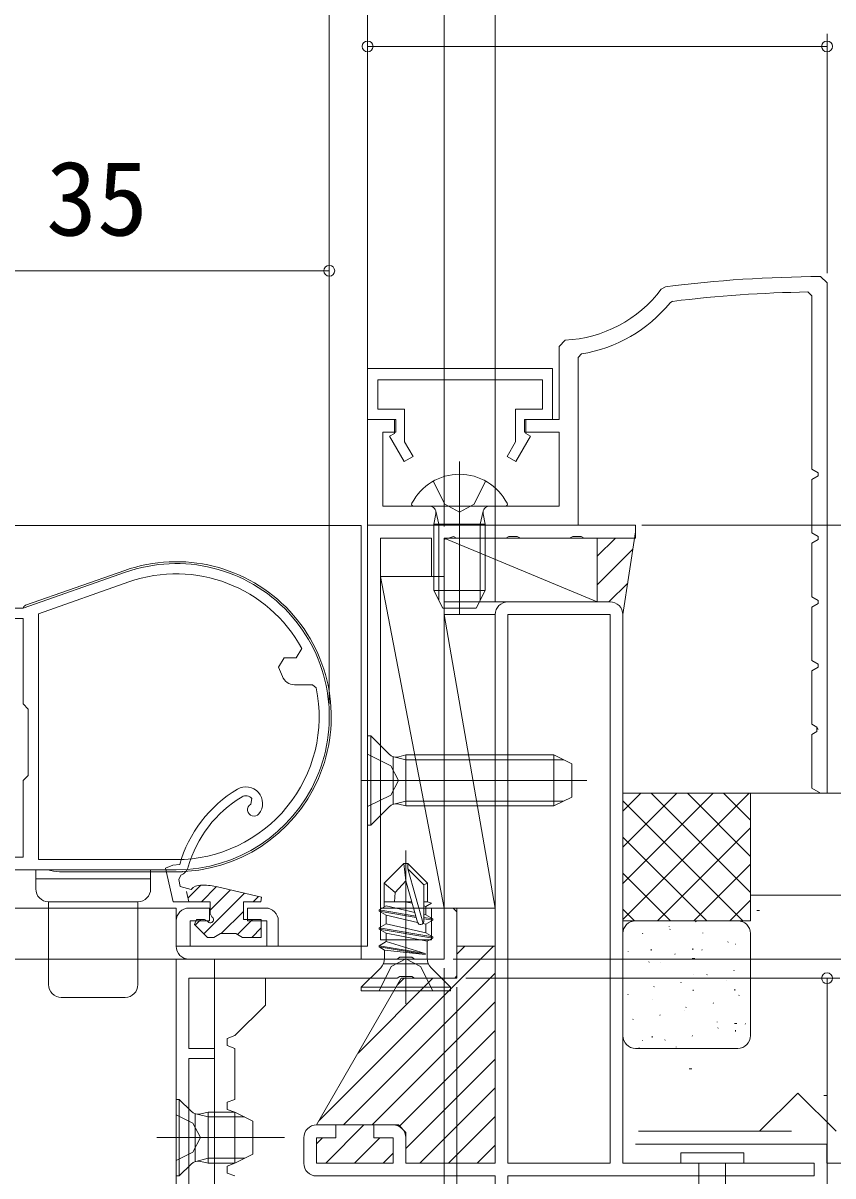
# Model space of a CAD drawing. Units: millimetres, scale not verified. Extents: x -495 to 495, y -800 to 801.
# Drawn here: x 361.1 to 424.5, y -614 to -523.6 of the extents above; entities that cross this region are included whole.
import ezdxf
from ezdxf.enums import TextEntityAlignment as Align

# ---------------------------------------------------------------- set-up
doc = ezdxf.new("R2010")
doc.units = ezdxf.units.MM
doc.header["$LTSCALE"] = 4
for name, pattern in [('CHAIN2', [12, 9, -1, 1, -1]), ('DASHED3', [4, 3, -1]), ('DOUBLE_CHAIN2', [12.8, 9, -1, 0.6, -0.6, 0.6, -1])]:
    doc.linetypes.add(name, pattern=pattern)
for name, color, linetype, lineweight in [('0-2_YKK_ZWAK', 3, 'Continuous', 9), ('0-3_YKK_11', 4, 'Continuous', 9), ('0-4_YKK_12', 2, 'Continuous', 9), ('0-6_YKK_D', 6, 'Continuous', 9), ('0-7_YSS_K', 7, 'Continuous', 9), ('0-9_YSS_KE', 7, 'Continuous', 9)]:
    doc.layers.add(name, color=color, linetype=linetype, lineweight=lineweight)
doc.styles.add('ＭＳ ゴシック', font='')
doc.styles.get('ＭＳ ゴシック').set_extended_font_data('MS Gothic')

msp = doc.modelspace()

# ---------------------------------------------------------------- linework, layer by layer
at = {"layer": '0-2_YKK_ZWAK'}
for p, q in [((409.058, -563.487), (408.058, -569.987)), ((406.058, -565.4), (407.471, -563.987)), ((406.058, -567.645), (408.847, -564.856)), ((406.961, -568.987), (408.439, -567.509)), ((415.126, -583.987), (408.027, -591.086)), ((418.059, -583.987), (408.059, -583.987)), ((417.955, -583.987), (408.059, -593.883)), ((412.298, -583.987), (408.059, -588.226)), ((409.469, -583.987), (408.059, -585.398)), ((408.059, -584.591), (417.455, -593.987)), ((410.283, -583.987), (418.059, -591.763)), ((413.112, -583.987), (418.059, -588.934)), ((415.94, -583.987), (418.059, -586.106)), ((439.332, -583.987), (418.059, -583.987)), ((418.059, -591.987), (418.059, -583.987)), ((418.059, -593.987), (418.059, -583.987)), ((418.059, -586.711), (410.783, -593.987)), ((408.059, -587.419), (414.626, -593.987)), ((418.059, -589.54), (413.612, -593.987)), ((408.059, -590.248), (411.798, -593.987)), ((418.059, -592.368), (416.44, -593.987)), ((408.059, -593.076), (408.969, -593.987)), ((418.567, -593.183), (418.767, -593.183)), ((418.059, -593.987), (408.059, -593.987)), ((417.059, -593.987), (409.059, -593.987)), ((411.696, -594.421), (411.698, -594.411)), ((413.763, -594.058), (413.79, -594.016)), ((408.059, -594.987), (408.059, -602.987)), ((409.604, -595.001), (409.631, -594.959)), ((411.733, -594.674), (411.76, -594.632)), ((414.323, -594.948), (414.325, -594.938)), ((418.059, -602.987), (418.059, -594.987)), ((384.244, -609.664), (397.922, -595.987)), ((395.058, -595.987), (398.058, -595.987)), ((395.058, -595.987), (395.058, -598.306)), ((395.058, -596.606), (395.676, -595.987)), ((408.484, -596.386), (408.487, -596.376)), ((410.267, -596.311), (410.265, -596.211)), ((413.533, -596.263), (413.532, -596.163)), ((414.249, -596.29), (414.276, -596.248)), ((416.279, -595.674), (416.306, -595.632)), ((416.87, -595.815), (416.873, -595.806)), ((410.091, -597.232), (410.118, -597.19)), ((411.031, -597.254), (411.034, -597.244)), ((412.12, -596.616), (412.147, -596.574)), ((413.494, -596.946), (413.694, -596.946)), ((386.167, -609.987), (398.058, -598.096)), ((413.567, -598.17), (413.569, -598.16)), ((414.636, -598.232), (414.663, -598.19)), ((416.765, -597.905), (416.792, -597.863)), ((387.311, -604.352), (393.177, -598.487)), ((390.378, -599.04), (390.932, -598.487)), ((395.058, -598.306), (394.887, -598.487)), ((412.607, -598.848), (412.634, -598.806)), ((416.194, -598.697), (416.196, -598.687)), ((408.448, -599.791), (408.475, -599.748)), ((410.478, -599.174), (410.505, -599.132)), ((413.578, -599.488), (413.577, -599.388)), ((416.845, -599.441), (416.844, -599.341)), ((417.152, -599.847), (417.179, -599.805)), ((388.412, -609.987), (398.058, -600.341)), ((410.355, -600.135), (410.358, -600.126)), ((412.994, -600.79), (413.021, -600.748)), ((415.123, -600.463), (415.15, -600.421)), ((408.835, -601.733), (408.862, -601.69)), ((410.964, -601.406), (410.991, -601.364)), ((412.902, -601.003), (412.905, -600.994)), ((390.564, -610.079), (398.058, -602.586)), ((415.438, -601.92), (415.44, -601.91)), ((415.51, -602.405), (415.537, -602.363)), ((416.795, -602.041), (416.995, -602.041)), ((416.89, -602.665), (416.888, -602.565)), ((417.639, -602.079), (417.666, -602.037)), ((409.599, -603.358), (409.601, -603.348)), ((410.362, -603.13), (410.36, -603.03)), ((411.351, -603.348), (411.378, -603.306)), ((413.48, -603.022), (413.507, -602.979)), ((409.059, -603.987), (417.059, -603.987)), ((409.322, -603.964), (409.349, -603.922)), ((412.226, -603.885), (412.229, -603.875)), ((391.058, -611.831), (398.058, -604.831)), ((413.252, -605.585), (413.452, -605.585)), ((392.147, -612.987), (398.058, -607.076)), ((423.806, -607.668), (424.006, -607.668)), ((394.392, -612.987), (398.058, -609.321)), ((384.775, -612.987), (387.775, -609.987)), ((384.058, -611.459), (384.53, -610.987)), ((387.02, -612.987), (389.02, -610.987)), ((396.637, -612.987), (398.058, -611.566)), ((409.054, -611.487), (424.054, -611.487)), ((424.054, -612.987), (424.054, -611.487)), ((389.265, -612.987), (390.058, -612.194)), ((412.59, -612.165), (417.525, -612.165)), ((412.59, -612.165), (412.59, -612.987)), ((417.525, -612.165), (417.525, -612.987)), ((417.525, -612.987), (412.59, -612.987)), ((414.008, -612.987), (414.008, -634.068)), ((416.108, -634.068), (416.108, -612.987)), ((439.332, -612.987), (424.054, -612.987))]:
    msp.add_line(p, q, dxfattribs=at)
at = {"layer": '0-2_YKK_ZWAK', "linetype": 'DASHED3'}
msp.add_line((409.281, -610.485), (425.281, -610.485), dxfattribs=at)
at = {"layer": '0-2_YKK_ZWAK'}
for points in [[(418.059, -591.987), (428.059, -591.987), (428.059, -590.487)], [(384.058, -609.987), (390.472, -609.987), (391.058, -610.573), (391.058, -612.987), (398.058, -612.987), (398.058, -595.987)], [(384.058, -609.987), (390.698, -598.487), (394.887, -598.487)], [(418.778, -610.485), (421.778, -607.485), (424.778, -610.485)]]:
    msp.add_lwpolyline(points, dxfattribs=at)
for centre, start, end in [((409.059, -594.987), 90, 180), ((417.059, -594.987), 0, 90), ((409.059, -602.987), 180, 270), ((417.059, -602.987), 270, 0)]:
    msp.add_arc(centre, 1, start, end, dxfattribs=at)
at = {"layer": '0-3_YKK_11', "linetype": 'CHAIN2'}
for p, q in [((395.258, -557.987), (395.258, -569.975)), ((391.058, -600.487), (391.058, -588.487))]:
    msp.add_line(p, q, dxfattribs=at)
at = {"layer": '0-3_YKK_11', "linetype": 'DASHED3'}
for p, q in [((393.208, -559.521), (394.113, -561.337)), ((397.308, -559.521), (396.403, -561.337)), ((395.258, -561.945), (394.113, -561.337)), ((395.258, -561.945), (396.403, -561.337)), ((389.873, -584.132), (390.482, -582.987)), ((388.058, -585.037), (389.873, -584.132)), ((374.367, -612.128), (374.976, -610.983)), ((373.053, -612.783), (374.367, -612.128))]:
    msp.add_line(p, q, dxfattribs=at)
at = {"layer": '0-3_YKK_11'}
for p, q in [((398.854, -561.487), (391.662, -561.487)), ((393.258, -562.887), (393.402, -562.075)), ((393.637, -562.887), (393.397, -561.872)), ((396.879, -562.887), (397.119, -561.872)), ((397.258, -562.887), (397.113, -562.075)), ((393.258, -562.887), (397.258, -562.887)), ((393.258, -562.887), (393.258, -568.087)), ((393.637, -562.887), (393.637, -568.845)), ((396.879, -562.887), (396.879, -568.845)), ((397.258, -562.887), (397.258, -568.087)), ((394.058, -563.987), (406.058, -568.987)), ((361.26, -569.257), (369.028, -566.525)), ((389.058, -566.987), (394.058, -592.987)), ((393.258, -568.087), (397.258, -568.087)), ((393.258, -568.087), (393.958, -569.487)), ((396.558, -569.487), (397.258, -568.087)), ((393.958, -569.487), (396.558, -569.487)), ((394.058, -569.987), (398.058, -592.987)), ((388.058, -579.487), (388.058, -586.487)), ((388.058, -579.487), (388.308, -579.487)), ((388.308, -579.487), (389.738, -580.917)), ((388.308, -579.487), (388.308, -586.487)), ((391.058, -580.987), (402.658, -580.987)), ((402.658, -580.987), (402.658, -584.987)), ((402.658, -580.987), (404.058, -581.687)), ((390.058, -584.862), (390.058, -581.112)), ((391.058, -581.366), (390.108, -581.127)), ((391.058, -581.366), (403.416, -581.366)), ((404.058, -581.687), (404.058, -584.287)), ((405.245, -582.987), (387.558, -582.987)), ((378.984, -584.398), (378.905, -584.854)), ((391.058, -584.608), (390.108, -584.847)), ((391.058, -584.608), (403.416, -584.608)), ((404.058, -584.287), (402.658, -584.987)), ((391.058, -584.987), (390.497, -584.847)), ((391.058, -584.987), (402.658, -584.987)), ((371.059, -589.987), (362.059, -589.987)), ((362.059, -590.687), (362.059, -589.987)), ((371.059, -590.687), (371.059, -589.987)), ((390.908, -589.487), (389.358, -591.037)), ((390.908, -589.487), (391.208, -589.487)), ((391.058, -590.858), (390.908, -589.487)), ((391.058, -590.858), (391.058, -589.487)), ((391.208, -589.911), (391.208, -589.487)), ((391.208, -589.487), (392.758, -591.037)), ((392.458, -591.161), (391.208, -589.911)), ((392.409, -594.186), (391.208, -589.911)), ((363.059, -590.687), (370.059, -590.687)), ((363.91, -590.137), (373.56, -590.137)), ((370.059, -590.687), (371.059, -590.687)), ((371.059, -590.687), (371.059, -591.487)), ((391.969, -594.101), (391.058, -590.858)), ((374.058, -592.488), (373.878, -591.688)), ((373.992, -592.194), (374.998, -591.188)), ((375.147, -591.188), (374.986, -591.188)), ((375.045, -592.488), (376.227, -591.306)), ((375.221, -595.006), (378.408, -591.819)), ((375.728, -593.152), (377.318, -591.562)), ((379.746, -592.134), (376.293, -591.321)), ((389.358, -592.906), (389.358, -591.037)), ((390.23, -591.769), (389.358, -591.037)), ((392.758, -591.037), (392.458, -591.161)), ((392.458, -594.039), (392.458, -591.161)), ((392.758, -592.487), (392.758, -591.037)), ((370.059, -592.487), (363.059, -592.487)), ((363.059, -593.487), (363.059, -592.487)), ((370.059, -592.487), (370.059, -593.487)), ((379.086, -592.488), (379.498, -592.076)), ((391.513, -592.487), (389.358, -592.487)), ((391.55, -592.616), (390.98, -592.487)), ((392.758, -592.487), (392.458, -592.487)), ((393.058, -592.595), (392.758, -592.487)), ((363.059, -598.987), (363.059, -593.487)), ((370.059, -593.487), (370.059, -598.987)), ((376.586, -594.988), (378.328, -593.246)), ((388.958, -593.137), (389.508, -592.819)), ((391.832, -593.616), (388.958, -593.137)), ((388.958, -593.237), (388.958, -593.137)), ((388.958, -593.237), (391.862, -593.721)), ((388.958, -593.237), (389.508, -593.555)), ((391.75, -593.326), (389.508, -592.819)), ((389.508, -594.219), (389.508, -593.555)), ((391.972, -594.111), (389.508, -593.555)), ((392.608, -593.519), (392.608, -592.855)), ((374.559, -594.321), (374.992, -593.888)), ((377.887, -595.034), (379.033, -593.888)), ((378.98, -595.288), (379.728, -594.54)), ((388.958, -594.537), (389.508, -594.219)), ((393.158, -595.237), (388.958, -594.537)), ((388.958, -594.637), (388.958, -594.537)), ((392.608, -594.255), (392.393, -594.206)), ((393.158, -593.837), (392.458, -593.72)), ((392.458, -593.82), (393.158, -593.937)), ((393.158, -593.937), (392.608, -594.255)), ((392.608, -594.919), (392.608, -594.255)), ((393.158, -593.937), (393.158, -593.837)), ((388.958, -594.637), (393.158, -595.337)), ((388.958, -594.637), (389.508, -594.955)), ((389.508, -595.619), (389.508, -594.955)), ((392.738, -595.579), (389.508, -594.955)), ((393.158, -595.337), (392.738, -595.579)), ((393.158, -595.337), (393.158, -595.237)), ((388.958, -595.937), (389.508, -595.619)), ((392.558, -596.537), (388.958, -595.937)), ((388.958, -596.037), (388.958, -595.937)), ((388.958, -596.037), (392.558, -596.637)), ((388.958, -596.037), (389.378, -596.279)), ((389.378, -596.953), (389.378, -596.279)), ((392.558, -596.637), (389.378, -596.279)), ((389.508, -595.619), (392.558, -596.537)), ((392.738, -596.953), (392.738, -595.579)), ((392.558, -596.637), (392.558, -596.537)), ((387.558, -599.187), (389.085, -597.66)), ((394.558, -599.187), (393.031, -597.66)), ((369.059, -599.987), (364.059, -599.987)), ((394.558, -599.187), (387.558, -599.187)), ((394.558, -599.487), (394.558, -599.187)), ((373.053, -607.983), (373.303, -607.983)), ((373.303, -607.983), (374.233, -608.913)), ((373.303, -607.983), (373.303, -613.983)), ((375.553, -608.983), (374.993, -609.123)), ((375.553, -608.983), (377.653, -608.983)), ((375.553, -612.983), (375.553, -608.983)), ((377.653, -608.983), (379.053, -609.683)), ((377.653, -608.983), (377.653, -612.983)), ((374.553, -609.109), (374.553, -612.858)), ((375.553, -609.362), (374.603, -609.123)), ((375.553, -609.362), (378.411, -609.362)), ((379.053, -609.683), (379.053, -612.283)), ((371.553, -610.983), (381.541, -610.983)), ((375.553, -612.604), (374.603, -612.844)), ((375.553, -612.604), (378.411, -612.604)), ((379.053, -612.283), (377.653, -612.983)), ((373.303, -613.983), (374.233, -613.054)), ((375.553, -612.983), (374.993, -612.843)), ((375.553, -612.983), (377.653, -612.983))]:
    msp.add_line(p, q, dxfattribs=at)
at = {"layer": '0-3_YKK_11', "linetype": 'DOUBLE_CHAIN2'}
msp.add_line((392.828, -597.367), (389.288, -597.367), dxfattribs=at)
at = {"layer": '0-3_YKK_11'}
for points in [[(394.058, -563.987), (406.058, -563.987), (406.058, -568.987), (394.058, -568.987)], [(394.058, -592.987), (394.058, -566.987), (389.058, -566.987), (389.058, -592.987)], [(398.058, -592.987), (398.058, -569.987), (394.058, -569.987), (394.058, -592.987)]]:
    msp.add_lwpolyline(points, close=True, dxfattribs=at)
at = {"layer": '0-3_YKK_11', "linetype": 'DASHED3'}
for points in [[(388.058, -580.937), (389.873, -581.842), (390.482, -582.987)], [(388.958, -599.487), (389.913, -597.572), (391.058, -596.963)], [(393.158, -599.487), (392.203, -597.572), (391.058, -596.963)], [(373.053, -609.183), (374.367, -609.838), (374.976, -610.983)]]:
    msp.add_lwpolyline(points, dxfattribs=at)
at = {"layer": '0-3_YKK_11'}
for points in [[(391.058, -584.987), (391.058, -580.987), (390.497, -581.127)], [(388.058, -586.487), (388.308, -586.487), (389.738, -585.057)], [(373.336, -589.569), (372.788, -589.638), (372.235, -589.854), (372.828, -592.488), (375.728, -592.488), (375.728, -593.427), (375.864, -593.679)], [(362.059, -591.487), (362.059, -590.687), (363.059, -590.687)], [(374.241, -591.521), (373.38, -591.298), (373.257, -590.753), (373.434, -590.41)], [(391.058, -590.858), (390.23, -591.769), (390.158, -592.487)], [(375.518, -594.024), (375.267, -593.888), (374.652, -593.888), (374.491, -594.276), (375.504, -595.288), (376.008, -595.288), (376.268, -595.138), (376.528, -594.988), (377.728, -594.988), (377.988, -595.138), (378.247, -595.288), (379.728, -595.288), (379.728, -593.888), (378.328, -593.888), (378.328, -592.488), (379.705, -592.488), (379.746, -592.134)], [(393.058, -592.595), (392.608, -592.855), (392.458, -592.821)], [(393.158, -593.837), (392.608, -593.519), (392.458, -593.486)], [(393.158, -595.237), (392.608, -594.919), (389.508, -594.219)], [(394.558, -599.487), (387.558, -599.487), (387.558, -599.187)], [(373.053, -607.983), (373.053, -613.983), (373.303, -613.983)]]:
    msp.add_lwpolyline(points, dxfattribs=at)
for centre, radius, start, end in [((395.258, -563.187), 4.2, 27.28096, 152.71904), ((391.662, -561.333), 0.154, 152.71904, 270), ((392.91, -561.987), 0.5, 349.90904, 90), ((397.606, -561.987), 0.5, 90, 190.09096), ((398.854, -561.333), 0.154, 270, 27.28096), ((373.06, -577.987), 12.15, 270, 109.37754), ((361.36, -569.54), 0.3, 109.37754, 169.72968), ((390.303, -580.351), 0.8, 225, 284.03624), ((382.964, -592.272), 10, 120.65807, 164.3186), ((378.528, -584.788), 1.3, 321.31782, 120.65807), ((382.964, -592.272), 9.3, 120.65807, 164.3186), ((378.528, -584.788), 0.6, 40.5109, 120.65807), ((379.152, -585.288), 0.5, 119.70398, 321.31782), ((390.303, -585.623), 0.8, 75.96376, 135), ((363.91, -587.137), 3, 251.80513, 270), ((373.047, -589.488), 1, 292.74579, 344.31858), ((363.059, -591.487), 1, 180, 270), ((370.059, -591.487), 1, 270, 0), ((374.986, -592.188), 1, 90.00002, 138.18967), ((375.147, -596.188), 5, 76.75352, 90.00002), ((375.728, -593.888), 0.25, 213.05573, 56.94425), ((392.21, -594.039), 0.248, 194.47066, 0), ((388.378, -596.953), 1, 315, 0), ((393.738, -596.953), 1, 180, 225), ((364.059, -598.987), 1, 180, 270), ((369.059, -598.987), 1, 270, 0), ((374.799, -608.347), 0.8, 225, 284.03624), ((374.799, -613.619), 0.8, 75.96376, 135)]:
    msp.add_arc(centre, radius, start, end, dxfattribs=at)
at = {"layer": '0-4_YKK_12'}
for p, q in [((290.06, -592.987), (373.058, -592.987)), ((373.058, -595.987), (373.058, -592.987)), ((373.058, -595.987), (387.558, -595.987)), ((290.06, -596.987), (387.558, -596.987)), ((376.058, -596.987), (376.058, -616.987))]:
    msp.add_line(p, q, dxfattribs=at)
msp.add_lwpolyline([(387.558, -596.991), (387.558, -562.991), (347.943, -562.991)], dxfattribs=at)
at = {"layer": '0-6_YKK_D'}
for p, q in [((398.058, -568.987), (398.057, -468.786)), ((394.058, -563.087), (394.057, -483.786)), ((394.058, -563.087), (394.058, -483.787)), ((398.058, -568.987), (398.058, -483.787)), ((385.058, -576.887), (385.058, -503.787)), ((385.058, -576.887), (385.058, -503.787)), ((388.058, -562.487), (388.058, -503.787)), ((388.059, -562.455), (388.059, -503.787)), ((394.058, -563.087), (394.058, -503.787)), ((388.058, -549.987), (388.058, -524.451)), ((424.058, -543.218), (424.058, -524.451)), ((388.058, -525.451), (424.058, -525.451)), ((385.059, -576.987), (385.059, -542.037)), ((385.059, -576.987), (385.059, -542.037)), ((385.059, -543.037), (350.059, -543.037)), ((385.059, -543.037), (350.059, -543.037)), ((409.558, -562.987), (440.058, -562.987)), ((409.558, -562.987), (440.058, -562.987)), ((394.758, -596.987), (440.058, -596.987)), ((394.058, -597.687), (394.058, -627.987)), ((395.758, -598.487), (425.058, -598.487)), ((424.058, -598.487), (424.058, -673.487)), ((395.058, -599.189), (395.058, -642.987)), ((395.058, -599.189), (395.058, -642.987))]:
    msp.add_line(p, q, dxfattribs=at)
for centre in [(388.058, -525.451), (424.058, -525.451), (385.059, -543.037), (385.059, -543.037), (424.058, -598.487)]:
    msp.add_circle(centre, 0.425, dxfattribs=at)
at = {"layer": '0-7_YSS_K'}
for p, q in [((398.058, -612.987), (398.058, -569.987)), ((383.058, -612.987), (383.058, -610.987))]:
    msp.add_line(p, q, dxfattribs=at)
for points in [[(399.058, -568.987), (404.457, -568.987), (407.058, -568.987)], [(408.058, -569.987), (408.058, -612.987), (423.058, -612.987), (423.058, -613.987), (404.107, -613.987), (399.058, -613.987), (399.058, -627.987), (400.558, -627.987), (400.558, -628.987), (398.058, -628.987), (398.058, -613.987), (390.058, -613.987), (384.058, -613.987)], [(384.058, -609.987), (385.558, -609.987), (385.558, -610.987), (384.058, -610.987), (384.058, -612.987), (390.058, -612.987), (390.058, -610.987), (388.558, -610.987), (388.558, -609.987), (390.058, -609.987)], [(391.058, -610.987), (391.058, -612.987), (398.058, -612.987)]]:
    msp.add_lwpolyline(points, dxfattribs=at)
msp.add_lwpolyline([(399.058, -612.987), (399.058, -569.987), (404.457, -569.987), (407.058, -569.987), (407.058, -612.987), (404.093, -612.987)], close=True, dxfattribs=at)
for centre, start, end in [((399.058, -569.987), 90.00002, 180), ((407.058, -569.987), 359.99998, 90.00002), ((384.058, -610.987), 89.9991, 180), ((390.058, -610.987), 359.99998, 90.00002), ((384.058, -612.987), 180.00088, 270)]:
    msp.add_arc(centre, 1, start, end, dxfattribs=at)
at = {"layer": '0-9_YSS_KE'}
for p, q in [((411.057, -544.488), (411.394, -544.292)), ((411.955, -545.431), (411.758, -545.54)), ((362.26, -589.187), (362.26, -569.913)), ((423.358, -578.987), (423.258, -578.814)), ((423.258, -579.16), (423.258, -578.814)), ((373.06, -589.987), (352.06, -589.987)), ((373.06, -589.187), (362.26, -589.187)), ((394.758, -592.987), (395.058, -593.287)), ((373.058, -595.987), (373.058, -593.987))]:
    msp.add_line(p, q, dxfattribs=at)
for points in [[(423.555, -543.488), (424.058, -543.988), (424.058, -583.987)], [(423.258, -578.814), (422.858, -578.583), (422.858, -574.391), (423.358, -574.103), (423.358, -573.872), (422.858, -573.583), (422.858, -569.391), (423.358, -569.103), (423.358, -568.872), (422.858, -568.583), (422.858, -564.391), (423.358, -564.103), (423.358, -563.872), (422.858, -563.583), (422.858, -559.391), (423.358, -559.103), (423.358, -558.872), (422.858, -558.583), (422.858, -544.998), (422.553, -544.699)], [(404.811, -549.549), (404.558, -549.845), (404.558, -562.987), (388.058, -562.987), (388.058, -554.687), (390.258, -554.687), (390.258, -555.687), (389.258, -555.687), (389.258, -561.487), (403.058, -561.487), (403.058, -555.687), (400.358, -555.687), (400.358, -554.687), (403.058, -554.687), (403.058, -548.975), (403.534, -548.476)], [(388.058, -595.987), (388.058, -562.987), (409.058, -562.987), (409.058, -563.987), (405.032, -563.987), (404.786, -563.858), (404.13, -563.858), (403.883, -563.987), (400.032, -563.987), (399.786, -563.858), (399.13, -563.858), (398.883, -563.987), (395.032, -563.987), (394.786, -563.858), (394.058, -564.087), (394.058, -566.987), (393.058, -566.987), (393.058, -563.987), (389.058, -563.987), (389.058, -595.487), (393.058, -595.487), (393.058, -592.987), (394.058, -592.987), (394.058, -596.987), (391.729, -596.987), (391.537, -596.844), (390.579, -596.844), (390.387, -596.987), (374.058, -596.987)], [(352.06, -569.487), (361.06, -569.487), (369.078, -566.667)], [(362.26, -589.187), (362.26, -569.913), (369.343, -567.421)], [(352.06, -585.787), (351.36, -585.787), (351.36, -588.987), (361.06, -588.987), (361.06, -582.987), (361.46, -582.587), (361.46, -577.387), (361.06, -576.987), (361.06, -570.287), (352.06, -570.287)], [(382.905, -572.649), (382.466, -573.387), (381.519, -573.387), (381.069, -574.105)], [(382.321, -575.487), (383.735, -575.487), (384.029, -575.726)], [(424.058, -583.987), (423.557, -583.987), (422.858, -583.583), (422.858, -579.391), (423.258, -579.16)], [(374.058, -592.987), (375.658, -592.987), (375.658, -593.987), (374.158, -593.987), (374.158, -595.987), (380.158, -595.987), (380.158, -593.987), (378.658, -593.987), (378.658, -592.987), (380.058, -592.987)], [(381.058, -593.987), (381.058, -595.987), (388.058, -595.987)], [(376.058, -656.487), (376.058, -598.487), (380.058, -598.487), (380.058, -600.587), (377.658, -602.987), (377.058, -603.208), (377.058, -603.766), (377.658, -603.987), (377.658, -607.987), (377.058, -608.208), (377.058, -608.766), (377.658, -608.987), (377.658, -612.987), (377.058, -613.208), (377.058, -613.766), (377.658, -613.987)]]:
    msp.add_lwpolyline(points, dxfattribs=at)
for points in [[(388.058, -550.687), (402.558, -550.687), (402.558, -554.687), (400.458, -554.687), (400.458, -555.787), (400.831, -556.003), (399.685, -557.987), (398.992, -557.587), (399.658, -556.435), (399.658, -553.887), (401.758, -553.887), (401.758, -551.587), (388.858, -551.587), (388.858, -553.887), (390.958, -553.887), (390.958, -556.435), (391.623, -557.587), (390.93, -557.987), (389.785, -556.003), (390.158, -555.787), (390.158, -554.687), (388.058, -554.687)], [(373.058, -596.987), (394.058, -596.987), (394.058, -592.987), (395.058, -592.987), (395.058, -598.487), (391.729, -598.487), (391.537, -598.344), (390.579, -598.344), (390.387, -598.487), (374.058, -598.487), (374.058, -603.987), (376.058, -603.987), (376.058, -604.787), (374.058, -604.787), (374.058, -615.987), (376.058, -615.987), (376.058, -616.987), (373.058, -616.987)]]:
    msp.add_lwpolyline(points, close=True, dxfattribs=at)
for centre, radius, start, end in [((424.058, -643.487), 100, 90.28793, 97.27555), ((403.058, -538.487), 10, 272.7294, 323.12247), ((424.058, -643.487), 98.8, 90.87258, 97.03663), ((403.058, -538.487), 11.2, 279.00506, 320.96975), ((373.06, -577.987), 12, 270, 109.37757), ((373.06, -577.987), 11.2, 28.4659, 109.37757), ((373.06, -577.987), 8.901, 20.70244, 25.85809), ((382.321, -574.487), 1, 200.70254, 270.00001), ((373.06, -577.987), 11.2, 270.00001, 11.64427), ((374.058, -593.987), 1, 90.00001, 179.99999), ((380.058, -593.987), 1, 0.00001, 89.99999), ((374.058, -595.987), 1, 180.00001, 269.99999)]:
    msp.add_arc(centre, radius, start, end, dxfattribs=at)

# ---------------------------------------------------------------- texts
at = {"layer": '0-6_YKK_D', "style": 'ＭＳ ゴシック'}
msp.add_text('35', height=5.865, dxfattribs=at).set_placement((362.866, -542.037), align=Align.BOTTOM_LEFT)
msp.add_text('35', height=5.865, dxfattribs=at).set_placement((362.866, -542.037), align=Align.BOTTOM_LEFT)

doc.saveas('drawing.dxf')
